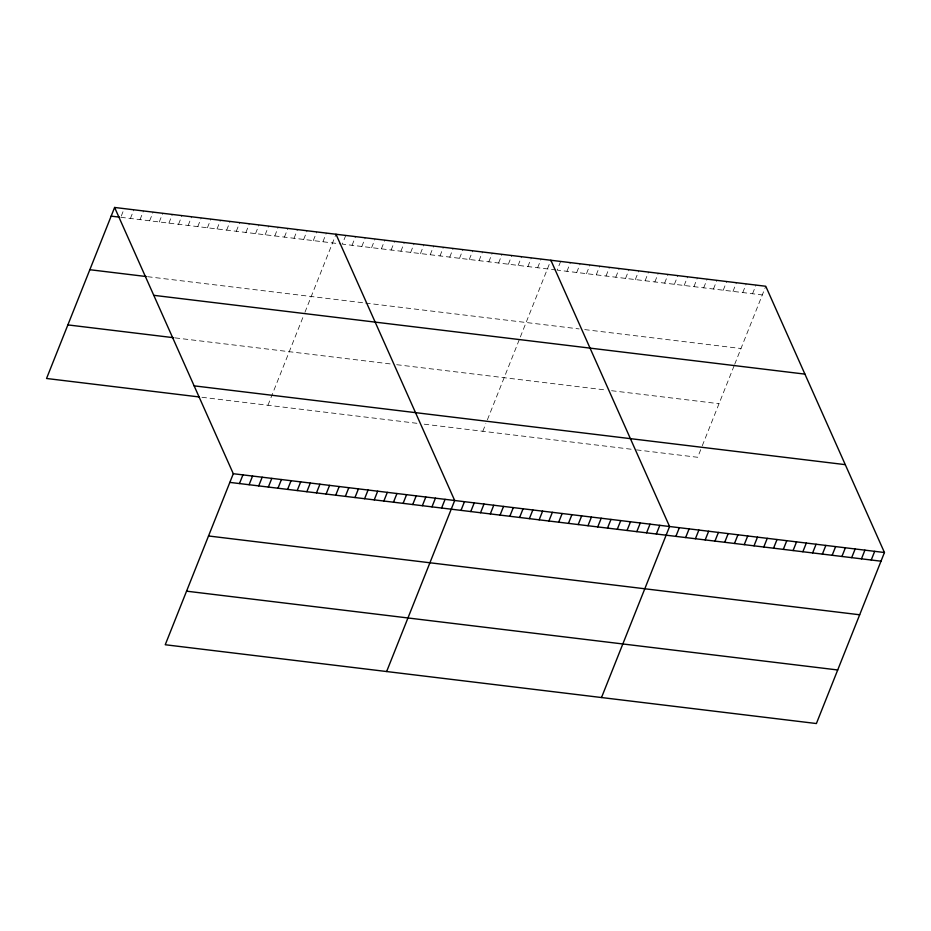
<?xml version="1.0" encoding="UTF-8"?>
<svg xmlns="http://www.w3.org/2000/svg" width="931" height="931" viewBox="0 0 931 931"><rect width="100%" height="100%" fill="white"/><g stroke="black" fill="none" stroke-linecap="round" stroke-linejoin="round"><path stroke-width="0.7" stroke-dasharray="4.66 3.49" d="M121.274 216.062L124.23 208.625M130.41 218.459L133.866 209.789M140.034 219.635L143.49 210.953M149.658 220.798L153.115 212.117M159.282 221.962L162.739 213.28M168.907 223.126L172.363 214.444M178.531 224.29L181.987 215.608M188.155 225.453L191.611 216.772M197.791 226.617L201.236 217.935M207.415 227.781L210.871 219.099M217.039 228.945L220.496 220.275M226.664 230.108L230.12 221.438M236.288 231.284L239.744 222.602M245.912 232.447L249.368 223.766M255.536 233.611L258.993 224.93M265.16 234.775L268.617 226.093M274.796 235.939L278.241 227.257M284.421 237.102L287.877 228.421M294.045 238.266L297.501 229.585M303.669 239.43L307.125 230.748M313.293 240.594L316.749 231.924M322.917 241.757L326.374 233.087M267.942 405.276L303.902 314.899M304.949 312.269L335.998 234.251M345.762 235.427L342.317 244.108L555.795 269.943M352.081 245.295L355.537 236.614M361.845 246.471L365.301 237.789M371.62 247.658L375.065 238.976M381.384 248.833L384.84 240.163M391.148 250.02L394.604 241.338M400.912 251.195L404.368 242.526M410.687 252.382L414.132 243.701M420.451 253.569L423.908 244.888M430.215 254.745L433.671 246.063M439.991 255.932L443.435 247.25M449.754 257.107L453.211 248.437M459.518 258.294L462.975 249.613M469.282 259.47L472.739 250.8M479.058 260.657L482.502 251.975M488.822 261.844L492.278 253.162M498.585 263.019L502.042 254.338M508.361 264.206L511.806 255.525M518.125 265.382L521.581 256.712M527.889 266.569L531.345 257.887M537.653 267.744L541.109 259.074M482.817 431.274L485.866 423.628M487.39 419.8L519.824 338.279M520.348 336.964L550.873 260.249M560.648 261.436L557.192 270.118L762.303 294.929M566.956 271.293L570.412 262.612M576.731 272.48L580.176 263.799M586.495 273.656L589.951 264.986M596.259 274.843L599.715 266.161M606.023 276.018L609.479 267.348M615.798 277.205L619.243 268.524M625.562 278.392L629.019 269.711M635.326 279.568L638.782 270.886M645.102 280.755L648.546 272.073M654.865 281.93L658.322 273.249M664.629 283.117L668.086 274.436M674.393 284.292L677.849 275.623M684.169 285.48L687.625 276.798M693.932 286.667L697.389 277.985M703.696 287.842L707.153 279.16M713.472 289.029L716.917 280.347M723.236 290.204L726.692 281.523M733 291.391L736.456 282.71M742.763 292.567L746.22 283.897M752.539 293.754L755.995 285.072M700.74 449.626L697.703 457.284L634.907 449.685M702.265 445.798L734.187 365.592M734.71 364.277L765.759 286.259M120.786 217.295L340.921 243.945M147.587 276.693L364.254 302.912M365.639 303.087L579.129 328.922M584.703 329.597L740.983 348.508M175.133 337.883L391.113 364.021M396.699 364.696L606 390.031M611.574 390.706L719.023 403.705M201.934 397.281L417.239 423.337M424.21 424.187L633.511 449.51"/><path stroke-width="1.4" d="M114.606 207.462L233.297 473.716L165.241 644.741L816.394 723.538L884.45 552.514L765.759 286.259L114.606 207.462L46.55 378.486L199.187 396.955M239.476 483.561L242.933 474.88M249.101 484.725L252.557 476.044M258.725 485.889L262.181 477.219M268.349 487.053L271.805 478.383M277.973 488.216L281.43 479.546M287.598 489.392L291.054 480.71M297.233 490.556L300.678 481.874M306.858 491.719L310.302 483.038M316.482 492.883L319.938 484.201M326.106 494.047L329.562 485.365M335.73 495.211L339.187 486.529M345.354 496.374L348.811 487.693M354.979 497.538L358.435 488.868M364.603 498.702L368.059 490.032M374.239 499.866L377.683 491.196M383.863 501.041L387.308 492.359M393.487 502.205L396.943 493.523M403.111 503.368L406.568 494.687M412.736 504.532L416.192 495.851M422.36 505.696L425.816 497.014M431.984 506.86L435.44 498.178M441.608 508.023L445.065 499.342M386.633 671.53L454.689 500.506L335.998 234.251M461.008 510.374L464.464 501.693M470.772 511.55L474.228 502.88M480.536 512.737L483.992 504.055M490.311 513.912L493.756 505.242M500.075 515.099L503.531 506.417M509.839 516.286L513.295 507.604M519.614 517.461L523.059 508.78M529.378 518.648L532.835 509.967M539.142 519.824L542.598 511.154M548.906 521.011L552.362 512.329M558.681 522.186L562.126 513.516M568.445 523.373L571.902 514.692M578.209 524.56L581.666 515.879M587.985 525.736L591.429 517.054M597.749 526.923L601.205 518.241M607.512 528.098L610.969 519.428M617.276 529.285L620.733 520.604M627.052 530.461L630.496 521.791M636.816 531.648L640.272 522.966M646.58 532.835L650.036 524.153M656.355 534.01L659.8 525.328M601.507 697.54L669.575 526.515L550.873 260.249M675.883 536.372L679.339 527.702M685.647 537.559L689.103 528.878M695.422 538.735L698.878 530.065M705.186 539.922L708.642 531.24M714.95 541.109L718.406 532.427M724.725 542.284L728.17 533.603M734.489 543.471L737.946 534.79M744.253 544.647L747.709 535.977M754.017 545.834L757.473 537.152M763.792 547.009L767.249 538.339M773.556 548.196L777.013 539.515M783.32 549.383L786.776 540.702M793.096 550.558L796.54 541.877M802.859 551.746L806.316 543.064M812.623 552.921L816.08 544.239M822.387 554.108L825.844 545.426M832.163 555.283L835.619 546.613M841.927 556.47L845.383 547.789M851.69 557.657L855.147 548.976M861.466 558.833L864.911 550.151M871.23 560.02L874.686 551.338M111.15 216.132L119.401 217.132M89.83 269.711L146.214 276.53M153.778 295.325L804.931 374.122M67.87 324.907L173.748 337.72M194.137 385.853L845.278 464.65M233.297 473.716L884.45 552.514M229.852 482.398L880.994 561.195M208.532 535.977L859.674 614.774M186.561 591.173L837.714 669.971"/></g></svg>
